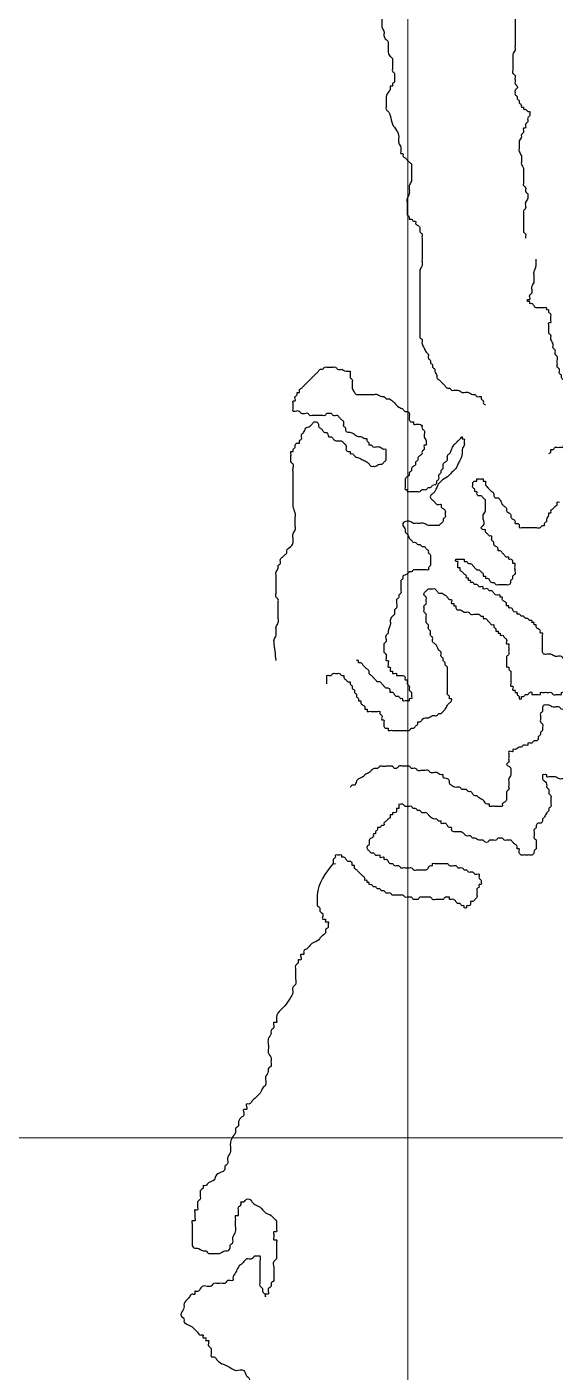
# Model space of a CAD drawing. Header units: metres. Extents: x -400 to 2000400, y -400 to 948520.
# Drawn here: x 1070377 to 1111444, y 181759 to 286464 of the extents above; entities that cross this region are included whole.
import ezdxf

# ---------------------------------------------------------------- set-up
doc = ezdxf.new("R2010")
doc.units = ezdxf.units.M
doc.header["$LTSCALE"] = 1600
doc.layers.add('1', color=7, linetype='Continuous', lineweight=25)
doc.layers.add('3', color=7, linetype='Continuous', lineweight=13)

msp = doc.modelspace()

# ---------------------------------------------------------------- linework, layer by layer
at = {"layer": '1'}
for points in [[(1098796, 293698), (1099125, 294027), (1098960, 293863), (1099125, 294192), (1099289, 294521), (1099453, 294849), (1099453, 295178), (1099618, 295343), (1099618, 295507), (1099782, 295507), (1099782, 295672), (1099947, 295672), (1100275, 295836), (1100440, 295836), (1100604, 295836), (1100768, 295836), (1100933, 295836), (1101097, 295836), (1101262, 295836), (1101262, 296000), (1101426, 296000), (1101590, 296165), (1101755, 296329), (1101919, 296329), (1101919, 296494), (1102083, 296494), (1102248, 296494), (1102412, 296494), (1102576, 296658), (1102741, 296658), (1102905, 296658), (1102905, 296494), (1103070, 296494), (1103070, 296329), (1103234, 296329), (1103234, 296165), (1103398, 296000), (1103563, 295836), (1103727, 295672), (1103891, 295507), (1104056, 295343), (1104220, 295178), (1104384, 295014), (1104549, 294849), (1104713, 294849), (1104713, 294685), (1105042, 294685), (1105206, 294521), (1105535, 294356), (1105699, 294356), (1105864, 294192), (1105864, 294027), (1106028, 294027), (1106193, 293863), (1106193, 293698), (1106357, 293534), (1106521, 293370), (1106521, 293205), (1106686, 292876), (1106686, 292712), (1106850, 292383), (1106850, 292219), (1107014, 292054), (1107179, 291725), (1107343, 291561), (1107343, 291396), (1107507, 291232), (1107507, 291068), (1107672, 290903), (1107672, 290739), (1107672, 290574), (1107836, 290410), (1107836, 290245), (1108001, 290081), (1108001, 289917), (1108001, 289752), (1108001, 289588), (1108001, 289423), (1108001, 289259), (1108001, 289094), (1108001, 288930), (1108165, 288601), (1108165, 288437), (1108165, 288108), (1108165, 287943), (1108329, 287615), (1108329, 287450), (1108329, 287286), (1108329, 286957), (1108329, 286628), (1108329, 286464)], [(1098796, 293698), (1097974, 292547), (1097974, 292383), (1097974, 292219), (1097974, 292054), (1097974, 291890), (1098139, 291561), (1098139, 291396), (1098139, 291232), (1098303, 290903), (1098467, 290903), (1098467, 290739), (1098467, 290574), (1098467, 290410), (1098467, 290245), (1098467, 289917), (1098467, 289752), (1098467, 289588), (1098467, 289259), (1098467, 289094), (1098467, 288766), (1098467, 288601), (1098467, 288437), (1098467, 288272), (1098467, 288108), (1098467, 287943), (1098303, 287779), (1098303, 287615), (1098139, 287450), (1097974, 287286), (1097974, 287121), (1097974, 286957), (1097974, 286628), (1097974, 286464), (1098139, 286135), (1098139, 285806), (1098303, 285477), (1098467, 285313), (1098467, 285148), (1098467, 284984), (1098467, 284819), (1098467, 284490), (1098632, 284162), (1098796, 283997), (1098796, 283833), (1098796, 283668), (1098796, 283504), (1098796, 283339), (1098796, 283175), (1098796, 283011), (1098960, 282846), (1098960, 282682), (1098960, 282517), (1098960, 282353), (1098960, 282188), (1098796, 282024), (1098796, 281860), (1098632, 281860), (1098632, 281695), (1098467, 281366), (1098303, 280873), (1098303, 280708), (1098303, 280544), (1098303, 280380), (1098303, 280215), (1098303, 280051), (1098467, 279886), (1098632, 279557), (1098796, 278900), (1099125, 278406), (1099289, 277913), (1099289, 277420), (1099453, 277091), (1099453, 276927), (1099453, 276762), (1099453, 276598), (1099618, 276598), (1099618, 276433), (1099782, 276269), (1099947, 276104), (1100111, 275940), (1100275, 275776), (1100275, 275611), (1100275, 275447), (1100275, 275282), (1100275, 275118), (1100275, 274789), (1100275, 274460), (1100111, 274131), (1100111, 273802), (1100111, 273638)], [(1108329, 286464), (1108329, 286299), (1108329, 286135), (1108329, 285970), (1108329, 285806), (1108329, 285641), (1108329, 285477), (1108329, 285313), (1108329, 284984), (1108329, 284819), (1108329, 284655), (1108165, 284326), (1108165, 284162), (1108165, 283997), (1108165, 283833), (1108165, 283504), (1108165, 283339), (1108165, 283175), (1108165, 282846), (1108329, 282682), (1108329, 282517), (1108329, 282353), (1108329, 282188), (1108329, 282024), (1108494, 281860), (1108494, 281695), (1108329, 281531), (1108329, 281366), (1108329, 281202), (1108494, 281037), (1108494, 280873), (1108658, 280708), (1108658, 280544), (1108822, 280380), (1108822, 280215), (1108987, 280215), (1108987, 280051), (1109151, 280051), (1109315, 279886), (1109480, 279886), (1109480, 279722), (1109480, 279557), (1109315, 279393), (1109315, 279229), (1109315, 279064), (1109151, 278900), (1109151, 278735), (1109151, 278571), (1108987, 278571), (1108987, 278406), (1108987, 278242), (1108822, 278078), (1108822, 277913), (1108658, 277584), (1108658, 277255), (1108658, 276762), (1108822, 276433), (1108822, 276104), (1108822, 275940), (1108822, 275776), (1108987, 275447), (1108987, 275282), (1108987, 275118), (1108987, 274953), (1108987, 274789), (1108987, 274625), (1108987, 274296), (1108987, 274131), (1109151, 273967), (1109151, 273802), (1109151, 273638), (1109315, 273474), (1109315, 273309), (1109315, 273145), (1109151, 272816), (1109151, 272487), (1109151, 272323), (1108987, 272158), (1108987, 271994), (1108987, 271829), (1108987, 271665), (1108987, 271500), (1108987, 271336), (1108987, 271172), (1108987, 271007), (1108987, 270843), (1108987, 270678), (1108987, 270514), (1109151, 270349), (1109151, 270185), (1109151, 270021)], [(1100111, 273638), (1100111, 273474), (1099947, 273145), (1099947, 272651), (1099947, 272487), (1099947, 272323), (1099947, 272158), (1099947, 271994), (1099947, 271829), (1100111, 271665), (1100111, 271500), (1100275, 271500), (1100440, 271336), (1100604, 271336), (1100604, 271172), (1100768, 271007), (1100933, 270843), (1100933, 270514), (1101097, 270349), (1101097, 270185), (1101097, 270021), (1101097, 269856), (1101097, 269692), (1101097, 269363), (1101097, 269198), (1101097, 269034), (1101097, 268870), (1101097, 268376), (1101097, 268212), (1101097, 267883), (1100933, 267554), (1100933, 267225), (1100933, 267061), (1100933, 266732), (1100933, 266568), (1100933, 266403), (1100933, 266239), (1100933, 265910), (1100933, 265745), (1100933, 265581), (1100933, 265252), (1100933, 264923), (1100933, 264759), (1100933, 264430), (1100933, 264101), (1100933, 263937), (1100933, 263608), (1100933, 263443), (1100933, 263115), (1100933, 262950), (1100933, 262786), (1100933, 262621), (1100933, 262457), (1100933, 262292), (1101097, 262128), (1101097, 261964), (1101097, 261799), (1101262, 261470), (1101426, 261141), (1101590, 260977), (1101590, 260648), (1101755, 260484), (1101755, 260319), (1101919, 260155), (1101919, 259990), (1102083, 259826), (1102083, 259661), (1102248, 259333), (1102248, 259168), (1102412, 259004), (1102576, 258839), (1102741, 258675), (1102905, 258510), (1103070, 258346), (1103234, 258346), (1103398, 258182), (1103563, 258182), (1103727, 258182), (1103891, 258182), (1104220, 258017), (1104384, 258017), (1104713, 258017), (1105042, 257853), (1105206, 257853), (1105371, 257688), (1105535, 257688), (1105699, 257688), (1105699, 257524), (1105864, 257359), (1105864, 257195), (1106028, 257031)], [(1110630, 264594), (1110302, 264594), (1110137, 264594), (1109973, 264594), (1109809, 264759), (1109644, 264923), (1109480, 264923), (1109480, 265088), (1109315, 265088), (1109315, 265252), (1109480, 265252), (1109480, 265417), (1109480, 265581), (1109644, 265745), (1109644, 266074), (1109644, 266239), (1109809, 266568), (1109809, 266896), (1109809, 267061), (1109809, 267390), (1109973, 267883), (1109973, 268212), (1109973, 268376)], [(1110959, 253249), (1111124, 253413), (1111124, 253578), (1111288, 253578), (1111452, 253742), (1111617, 253742), (1111781, 253742), (1111945, 253742), (1112110, 253742), (1112110, 253906), (1112274, 253906), (1112438, 253906), (1112603, 253906), (1112603, 253742), (1112767, 253742), (1112767, 253578), (1112932, 253578), (1113096, 253578), (1113260, 253578), (1113425, 253578), (1113589, 253742), (1113753, 253742), (1113918, 253742), (1114082, 253906), (1114246, 254071), (1114246, 254235), (1114411, 254400), (1114411, 254564), (1114411, 254729), (1114246, 254893), (1114246, 255057), (1114246, 255222), (1114082, 255386), (1114082, 255551), (1113918, 255551), (1113918, 255715), (1113753, 255715), (1113753, 255880), (1113589, 256044), (1113589, 256208), (1113425, 256373), (1113425, 256537), (1113260, 256866), (1113096, 257195), (1113096, 257359), (1112932, 257524), (1112932, 257688), (1112932, 257853), (1112767, 257853), (1112767, 258017), (1112767, 258182), (1112603, 258346), (1112438, 258675), (1112438, 258839), (1112274, 259004), (1112110, 259004), (1111945, 259168), (1111945, 259333), (1111781, 259497), (1111781, 259661), (1111781, 259826), (1111617, 259990), (1111617, 260155), (1111617, 260319), (1111617, 260484), (1111617, 260812), (1111452, 260977), (1111452, 261141), (1111452, 261306), (1111288, 261470), (1111288, 261635), (1111288, 261799), (1111124, 262128), (1111124, 262292), (1111124, 262457), (1110959, 262621), (1110959, 262786), (1110959, 262950), (1110959, 263115), (1110959, 263279), (1110959, 263443), (1111124, 263443), (1111124, 263608), (1111124, 263772), (1111124, 263937), (1111124, 264101), (1110959, 264266), (1110959, 264430), (1110795, 264430), (1110795, 264594), (1110630, 264594)], [(1095180, 253578), (1095344, 253413), (1095509, 253413), (1095509, 253249), (1095673, 253249), (1095837, 253084), (1096166, 252920), (1096495, 252755), (1096824, 252591), (1096988, 252427), (1097152, 252262), (1097317, 252262), (1097481, 252262), (1097810, 252427), (1097974, 252427), (1098139, 252591), (1098303, 252755), (1098303, 252920), (1098303, 253084), (1098303, 253249), (1098303, 253413), (1098303, 253578), (1098139, 253578), (1097810, 253742), (1097481, 253742), (1097317, 253742), (1097152, 253906), (1096988, 253906), (1096988, 254071), (1096824, 254235), (1096824, 254400), (1096659, 254400), (1096331, 254564), (1096166, 254564), (1095837, 254729), (1095509, 254893), (1095344, 254893), (1095180, 255057), (1095180, 255222), (1095016, 255386), (1095016, 255715), (1094851, 255880), (1094687, 256044), (1094522, 256208), (1094194, 256208), (1094029, 256373), (1093865, 256373), (1093701, 256373), (1093536, 256208), (1093372, 256208), (1093208, 256208), (1093043, 256208), (1092879, 256208), (1092714, 256208), (1092550, 256208), (1092386, 256208), (1092221, 256373), (1092057, 256373), (1091728, 256373), (1091564, 256537), (1091235, 256537), (1091071, 256537), (1091071, 256702), (1091071, 256866), (1091071, 257031), (1091071, 257195), (1091071, 257359), (1091235, 257359), (1091235, 257524), (1091235, 257688), (1091400, 257853), (1091400, 258017), (1091564, 258017), (1091564, 258182), (1091728, 258346), (1091893, 258510), (1092057, 258675), (1092386, 259004), (1092714, 259333), (1092879, 259497), (1093043, 259661), (1093208, 259826), (1093372, 259826), (1093536, 259990), (1093701, 259990), (1093865, 259990), (1094029, 259990), (1094194, 259990), (1094358, 259990), (1094522, 259826), (1094851, 259826)], [(1094851, 259826), (1095344, 259661), (1095509, 259661), (1095509, 259497), (1095509, 259333), (1095509, 259168), (1095673, 259004), (1095673, 258839), (1095673, 258675), (1095673, 258510), (1095673, 258346), (1095837, 258017), (1096002, 257853), (1096166, 257853), (1096495, 257853), (1096659, 257853), (1096824, 257853), (1096988, 257853), (1097152, 257853), (1097317, 257853), (1097645, 257853), (1097974, 257688), (1098139, 257688), (1098303, 257524), (1098467, 257524), (1098796, 257359), (1098960, 257195), (1099289, 256866), (1099618, 256702), (1099782, 256537), (1099947, 256537), (1100111, 256373), (1100111, 256208), (1100111, 256044), (1100111, 255880), (1100275, 255715), (1100440, 255715), (1100440, 255551), (1100768, 255551), (1101097, 255386), (1101097, 255222), (1101262, 255057), (1101262, 254729), (1101262, 254564), (1101426, 254235), (1101426, 254071), (1101426, 253906), (1101262, 253906), (1101262, 253742), (1101262, 253578), (1101097, 253413), (1101097, 253249), (1100933, 253084), (1100768, 252920), (1100768, 252755), (1100604, 252591), (1100604, 252427), (1100440, 252262), (1100275, 252098), (1100275, 251933), (1100111, 251769), (1100111, 251604), (1099947, 251440), (1099782, 251276), (1099782, 251111), (1099782, 250947), (1099782, 250782), (1099782, 250618), (1099782, 250453), (1099947, 250453), (1099947, 250289), (1100111, 250289), (1100440, 250289), (1100768, 250289), (1100933, 250289), (1101097, 250453), (1101262, 250453), (1101426, 250453), (1101590, 250618), (1101755, 250618), (1101919, 250782), (1102248, 250947), (1102248, 251111), (1102412, 251276), (1102412, 251604), (1102576, 251769), (1102576, 251933), (1102741, 252098), (1102741, 252262), (1102741, 252427), (1102905, 252591)], [(1089756, 237135), (1089591, 238614), (1089591, 238779), (1089756, 239108), (1089756, 239272), (1089756, 239437), (1089756, 239765), (1089920, 240094), (1089920, 240423), (1089920, 240752), (1089920, 241081), (1089920, 241245), (1089920, 241410), (1089920, 241739), (1089920, 241903), (1089756, 242068), (1089756, 242396), (1089756, 242561), (1089756, 242725), (1089756, 242890), (1089756, 243054), (1089756, 243219), (1089756, 243547), (1089756, 243712), (1089756, 244041), (1089920, 244370), (1089920, 244534), (1090085, 244698), (1090085, 245027), (1090249, 245192), (1090413, 245356), (1090578, 245521), (1090578, 245685), (1090906, 246014), (1091071, 246343), (1091071, 246672), (1091071, 247000), (1091235, 247329), (1091235, 247658), (1091235, 248151), (1091235, 248645), (1091071, 249138), (1091071, 249302), (1091071, 249631), (1091071, 249796), (1091071, 249960), (1091071, 250125), (1091071, 250453), (1091071, 250618), (1091071, 250782), (1091071, 251111), (1091071, 251440), (1091071, 251769), (1091071, 252098), (1091071, 252427), (1090906, 252591), (1090906, 252755), (1090906, 252920), (1090906, 253084), (1090906, 253249), (1090906, 253413), (1091071, 253413), (1091071, 253578), (1091235, 253742), (1091235, 253906), (1091400, 254071), (1091564, 254071), (1091564, 254235), (1091728, 254400), (1091728, 254564), (1091728, 254729), (1091893, 254893), (1092057, 255222), (1092386, 255386), (1092550, 255551), (1092714, 255715), (1092879, 255715), (1093043, 255551), (1093043, 255386), (1093208, 255222), (1093372, 255057), (1093536, 254893), (1093701, 254893), (1093865, 254564), (1094029, 254564), (1094194, 254400), (1094522, 254235), (1094851, 254235), (1095016, 254071), (1095180, 253906), (1095180, 253578)], [(1102905, 252591), (1103070, 252755), (1103070, 253084), (1103234, 253249), (1103398, 253578), (1103563, 253906), (1103727, 254071), (1103891, 254235), (1104056, 254400), (1104220, 254564), (1104220, 254400), (1104384, 254400), (1104384, 254235), (1104384, 253906), (1104220, 253578), (1104220, 253249), (1104056, 252755), (1103891, 252427), (1103727, 252098), (1103398, 251769), (1103070, 251440), (1102576, 251111), (1102248, 250618), (1102083, 250289), (1101919, 250125), (1101755, 249960), (1101755, 249796), (1101919, 249631), (1102083, 249467), (1102248, 249302), (1102412, 249302), (1102576, 249302), (1102576, 249138), (1102741, 248974), (1102905, 248809), (1102905, 248645), (1102905, 248480), (1102905, 248316), (1102741, 248151), (1102741, 247987), (1102576, 247823), (1102412, 247658), (1102248, 247658), (1102083, 247658), (1101919, 247658), (1101755, 247658), (1101590, 247658), (1101262, 247823), (1100933, 247823), (1100768, 247823), (1100604, 247823), (1100440, 247823), (1100111, 247987), (1099947, 247987), (1099618, 247823), (1099618, 247658), (1099782, 247329), (1099782, 247165), (1099947, 247000), (1100111, 246672), (1100275, 246507), (1100440, 246343), (1100604, 246343), (1100768, 246178), (1100933, 246178), (1101097, 246014), (1101262, 246014), (1101426, 245849), (1101590, 245685), (1101590, 245521), (1101755, 245356), (1101755, 245192), (1101755, 245027), (1101755, 244863), (1101755, 244698), (1101755, 244534), (1101590, 244370), (1101590, 244205), (1101426, 244205), (1101262, 244205), (1101097, 244205), (1100933, 244205), (1100768, 244205), (1100604, 244205), (1100440, 244205), (1100275, 244041), (1100111, 244041), (1099947, 243876), (1099618, 243712), (1099618, 243547), (1099453, 243383)], [(1108001, 245027), (1107836, 245027), (1107836, 245192), (1107672, 245192), (1107507, 245356), (1107343, 245521), (1107179, 245685), (1107014, 245685), (1107014, 245849), (1106850, 246014), (1106686, 246178), (1106686, 246343), (1106521, 246507), (1106521, 246672), (1106521, 246836), (1106357, 246836), (1106193, 247000), (1106028, 247165), (1106028, 247329), (1105864, 247329), (1105699, 247494), (1105864, 247658), (1105864, 248151), (1105864, 248480), (1106028, 248809), (1106028, 248974), (1106028, 249302), (1106028, 249467), (1106028, 249631), (1105864, 249796), (1105699, 249960), (1105535, 249960), (1105371, 250125), (1105371, 250289), (1105206, 250289), (1105206, 250453), (1105042, 250618), (1105042, 250782), (1105042, 250947), (1105206, 251111), (1105371, 251111), (1105371, 251276), (1105535, 251276), (1105699, 251276), (1105864, 251276), (1105864, 251111), (1106028, 251111), (1106028, 250947), (1106193, 250618), (1106357, 250453), (1106521, 250289), (1106686, 250125), (1106686, 249960), (1106850, 249796), (1107014, 249796), (1107179, 249631), (1107343, 249302), (1107507, 249138), (1107672, 248974), (1107672, 248809), (1107836, 248645), (1108001, 248480), (1108001, 248316), (1108165, 248151), (1108329, 247987), (1108329, 247823), (1108494, 247823), (1108658, 247658), (1108658, 247494), (1108822, 247494), (1108987, 247494), (1109151, 247494), (1109315, 247494), (1109480, 247494), (1109644, 247494), (1109973, 247494), (1110302, 247494), (1110466, 247658), (1110630, 247658), (1110630, 247823), (1110795, 247987), (1110795, 248151), (1110959, 248480), (1110959, 248645), (1111124, 248645), (1111124, 248809), (1111288, 248974), (1111452, 249138), (1111617, 249302), (1111617, 249467), (1111781, 249467)], [(1109644, 240094), (1109644, 240259), (1109480, 240259), (1109315, 240423), (1109151, 240423), (1108987, 240588), (1108822, 240588), (1108658, 240752), (1108494, 240752), (1108494, 240916), (1108329, 240916), (1108165, 241081), (1108001, 241245), (1107836, 241245), (1107836, 241410), (1107672, 241410), (1107672, 241574), (1107507, 241739), (1107343, 241903), (1107343, 242068), (1107179, 242068), (1107179, 242232), (1107014, 242232), (1106686, 242396), (1106521, 242561), (1106357, 242561), (1106193, 242725), (1106028, 242725), (1105864, 242725), (1105864, 242890), (1105699, 242890), (1105535, 242890), (1105371, 243054), (1105206, 243054), (1105042, 243219), (1104878, 243219), (1104878, 243383), (1104713, 243383), (1104713, 243547), (1104549, 243547), (1104549, 243712), (1104384, 243876), (1104220, 244041), (1104056, 244205), (1104056, 244370), (1103891, 244370), (1103891, 244534), (1103891, 244698), (1103891, 244863), (1103727, 244863), (1103727, 245027), (1103891, 245027), (1104056, 245027), (1104220, 245027), (1104384, 245027), (1104384, 244863), (1104549, 244863), (1104713, 244698), (1104878, 244698), (1105042, 244534), (1105206, 244370), (1105371, 244205), (1105535, 244205), (1105699, 244041), (1105864, 243876), (1105864, 243712), (1106028, 243712), (1106028, 243547), (1106193, 243547), (1106357, 243383), (1106521, 243219), (1106686, 243219), (1106850, 243054), (1107014, 243054), (1107179, 243054), (1107343, 243054), (1107507, 243054), (1107672, 243054), (1107836, 243054), (1108001, 243219), (1108001, 243383), (1108165, 243547), (1108165, 243712), (1108329, 243876), (1108329, 244205), (1108329, 244370), (1108329, 244534), (1108329, 244698), (1108165, 244698), (1108165, 244863), (1108001, 245027)], [(1099453, 243383), (1099453, 243219), (1099453, 243054), (1099453, 242890), (1099453, 242725), (1099453, 242561), (1099453, 242396), (1099289, 242232), (1099289, 242068), (1099125, 241903), (1099125, 241739), (1099125, 241574), (1099125, 241245), (1098960, 241081), (1098960, 240916), (1098960, 240752), (1098796, 240588), (1098632, 240259), (1098632, 239930), (1098467, 239437), (1098467, 239272), (1098303, 239108), (1098303, 238779), (1098303, 238614), (1098139, 238450), (1098139, 238286), (1098139, 238121), (1098139, 237957), (1098139, 237792), (1098303, 237628), (1098303, 237463), (1098303, 237299), (1098303, 237135), (1098467, 237135), (1098467, 236970), (1098467, 236806), (1098467, 236641), (1098632, 236641), (1098632, 236477), (1098632, 236312), (1098796, 236312), (1098796, 236148), (1098960, 236148), (1099125, 236148), (1099125, 235984), (1099289, 235984), (1099453, 235984), (1099618, 235984), (1099782, 235819), (1099782, 235655), (1099947, 235655), (1099947, 235490), (1099947, 235326), (1100111, 235161), (1100111, 234997), (1100111, 234833), (1100275, 234668), (1100275, 234504), (1100275, 234339), (1100275, 234175), (1100111, 234175), (1100111, 234010), (1099947, 234010), (1099782, 234010), (1099618, 234010), (1099618, 234175), (1099453, 234175), (1099289, 234339), (1099125, 234339), (1098960, 234504), (1098796, 234668), (1098632, 234668), (1098632, 234833), (1098467, 234997), (1098303, 234997), (1098139, 235161), (1097974, 235326), (1097810, 235490), (1097645, 235490), (1097481, 235655), (1097317, 235819), (1097152, 235984), (1096988, 236148), (1096988, 236312), (1096824, 236477), (1096659, 236641), (1096495, 236806), (1096331, 236970), (1096166, 236970), (1096166, 237135), (1096002, 237135)], [(1103070, 236148), (1103070, 236312), (1103070, 236477), (1103070, 236641), (1102905, 236806), (1102905, 236970), (1102741, 237135), (1102741, 237299), (1102576, 237463), (1102576, 237628), (1102576, 237792), (1102412, 237957), (1102248, 238286), (1102083, 238450), (1101919, 238614), (1101919, 238779), (1101919, 238943), (1101755, 239108), (1101755, 239272), (1101755, 239437), (1101590, 239601), (1101590, 239765), (1101590, 239930), (1101426, 240094), (1101426, 240259), (1101426, 240423), (1101426, 240588), (1101426, 240752), (1101262, 240916), (1101262, 241081), (1101262, 241245), (1101262, 241410), (1101426, 241574), (1101426, 241739), (1101426, 241903), (1101426, 242068), (1101262, 242232), (1101262, 242396), (1101426, 242561), (1101590, 242725), (1101755, 242725), (1102083, 242725), (1102248, 242561), (1102412, 242396), (1102576, 242396), (1102905, 242232), (1103070, 242068), (1103234, 241903), (1103398, 241903), (1103398, 241739), (1103398, 241574), (1103563, 241574), (1103563, 241410), (1103727, 241410), (1103727, 241245), (1103891, 241081), (1104056, 241081), (1104384, 240916), (1104549, 240916), (1104713, 240916), (1104878, 240752), (1105206, 240752), (1105371, 240752), (1105535, 240752), (1105699, 240588), (1105864, 240588), (1105864, 240423), (1106028, 240423), (1106193, 240259), (1106357, 240094), (1106521, 239930), (1106686, 239930), (1106686, 239765), (1106850, 239601), (1106850, 239437), (1107014, 239437), (1107014, 239272), (1107179, 239272), (1107179, 239108), (1107343, 239108), (1107507, 238943), (1107672, 238779), (1107672, 238614), (1107672, 238450), (1107836, 238450), (1107836, 238286), (1107836, 238121), (1107836, 237957), (1107836, 237792), (1107836, 237628), (1107672, 237463)], [(1107672, 237463), (1107672, 237135), (1107672, 236970), (1107672, 236806), (1107672, 236641), (1107836, 236641), (1107836, 236477), (1108001, 236312), (1108001, 236148), (1108001, 235984), (1108001, 235819), (1108001, 235655), (1108001, 235490), (1108001, 235326), (1108001, 235161), (1108165, 235161), (1108165, 234997), (1108165, 234833), (1108329, 234833), (1108329, 234668), (1108494, 234668), (1108494, 234504), (1108658, 234339), (1108658, 234175), (1108822, 234175), (1108822, 234339), (1108987, 234339), (1109151, 234504), (1109315, 234504), (1109480, 234668), (1109644, 234668), (1109644, 234504), (1109809, 234504), (1109973, 234504), (1110137, 234504), (1110302, 234504), (1110302, 234668), (1110466, 234668), (1110630, 234668), (1110795, 234668), (1110959, 234668), (1111124, 234668), (1111288, 234504), (1111617, 234504), (1111781, 234504), (1111945, 234504), (1111945, 234668), (1112110, 234668), (1112274, 234833), (1112274, 234997), (1112274, 235161), (1112438, 235161), (1112438, 235326), (1112438, 235490), (1112438, 235655), (1112438, 235819), (1112603, 235984), (1112603, 236148), (1112603, 236312), (1112603, 236477), (1112603, 236641), (1112603, 236806), (1112438, 236970), (1112274, 237135), (1112274, 237299), (1112110, 237299), (1111945, 237463), (1111617, 237463), (1111452, 237463), (1111124, 237628), (1110959, 237628), (1110795, 237628), (1110630, 237628), (1110466, 237792), (1110466, 237957), (1110466, 238121), (1110466, 238286), (1110466, 238450), (1110466, 238614), (1110466, 238779), (1110466, 238943), (1110466, 239108), (1110466, 239272), (1110302, 239272), (1110302, 239437), (1110137, 239601), (1109973, 239765), (1109973, 239930), (1109809, 239930), (1109809, 240094), (1109644, 240094)], [(1121314, 236148), (1121150, 236312), (1120986, 236312), (1120657, 236477), (1120492, 236477), (1120328, 236641), (1120164, 236641), (1119999, 236641), (1119835, 236641), (1119671, 236641), (1119671, 236477), (1119506, 236477), (1119342, 236312), (1119177, 236148), (1119177, 235984), (1119013, 235984), (1119013, 235819), (1118849, 235819), (1118684, 235655), (1118520, 235655), (1118356, 235655), (1118191, 235490), (1118027, 235490), (1117863, 235490), (1117698, 235490), (1117534, 235490), (1117369, 235326), (1117205, 235161), (1117041, 234997), (1116876, 234833), (1116712, 234668), (1116548, 234504), (1116383, 234339), (1116219, 234339), (1116055, 234175), (1115890, 234010), (1115726, 234010), (1115561, 233846), (1115561, 233682), (1115397, 233682), (1115233, 233517), (1115068, 233517), (1115068, 233353), (1114904, 233353), (1114740, 233188), (1114575, 233188), (1114411, 233024), (1114246, 233024), (1114082, 233188), (1113918, 233188), (1113753, 233188), (1113589, 233188), (1113425, 233188), (1113260, 233188), (1113096, 233188), (1112932, 233353), (1112767, 233353), (1112438, 233353), (1112274, 233353), (1112110, 233353), (1111945, 233353), (1111781, 233517), (1111452, 233517), (1111288, 233517), (1110959, 233682), (1110795, 233682), (1110630, 233682), (1110466, 233517), (1110466, 233353), (1110466, 233188), (1110302, 233024), (1110302, 232859), (1110302, 232695), (1110302, 232531), (1110302, 232366), (1110466, 232202), (1110466, 231873), (1110466, 231708), (1110302, 231544), (1110302, 231380), (1110137, 231215), (1110137, 231051), (1109973, 230886), (1109809, 230886), (1109644, 230722), (1109480, 230722), (1109315, 230722), (1109315, 230557), (1109151, 230557), (1108987, 230557), (1108822, 230393)], [(1093701, 235326), (1093701, 235655), (1093701, 235819), (1093701, 235984), (1093865, 235984), (1094029, 235984), (1094194, 236148), (1094358, 236148), (1094522, 236148), (1094687, 236148), (1094851, 235984), (1095016, 235984), (1095016, 235819), (1095180, 235655), (1095344, 235490), (1095509, 235490), (1095509, 235326), (1095673, 235161), (1095673, 234997), (1095837, 234833), (1095837, 234668), (1096002, 234504), (1096002, 234339), (1096166, 234175), (1096166, 234010), (1096331, 234010), (1096331, 233846), (1096495, 233682), (1096659, 233517), (1096659, 233353), (1096824, 233353), (1096824, 233188), (1096988, 233188), (1097152, 233188), (1097317, 233188), (1097481, 233188), (1097645, 233188), (1097810, 233188), (1097810, 233024), (1097974, 232859), (1097974, 232695), (1097974, 232531), (1098139, 232531), (1098139, 232366), (1098139, 232202), (1098139, 232037), (1098303, 231873), (1098467, 231873), (1098467, 231708), (1098632, 231708), (1098796, 231708), (1098960, 231708), (1099125, 231708), (1099289, 231708), (1099453, 231708), (1099618, 231708), (1099782, 231708), (1099947, 231708), (1100111, 231708), (1100275, 231873), (1100440, 231873), (1100604, 232037), (1100768, 232202), (1100768, 232366), (1100933, 232366), (1101097, 232531), (1101426, 232695), (1101590, 232695), (1101919, 232859), (1102083, 232859), (1102248, 232859), (1102412, 233024), (1102576, 233024), (1102741, 233188), (1102905, 233353), (1103070, 233682), (1103234, 233846), (1103398, 234010), (1103398, 234175), (1103234, 234175), (1103234, 234339), (1103070, 234504), (1103070, 234668), (1103070, 234833), (1103070, 234997), (1103070, 235326), (1103070, 235490), (1103070, 235655), (1103070, 235819), (1103070, 235984), (1103070, 236148)], [(1108822, 230393), (1108658, 230393), (1108329, 230229), (1108165, 230229), (1108165, 230064), (1108001, 230064), (1107836, 230064), (1107836, 229900), (1107836, 229735), (1107836, 229571), (1107836, 229406), (1107836, 229242), (1107672, 229078), (1107836, 228913), (1108001, 228749), (1108001, 228584), (1108001, 228420), (1108001, 228255), (1107836, 227927), (1107836, 227762), (1107836, 227598), (1107836, 227433), (1107836, 227269), (1107836, 227104), (1107672, 226940), (1107672, 226776), (1107672, 226611), (1107672, 226447), (1107672, 226282), (1107507, 226118), (1107343, 225953), (1107343, 225789), (1107179, 225789), (1107014, 225789), (1106850, 225789), (1106521, 225789), (1106357, 225789), (1106357, 225953), (1106193, 225953), (1105864, 226282), (1105535, 226447), (1105371, 226611), (1105206, 226611), (1105042, 226776), (1104878, 226940), (1104713, 226940), (1104549, 227104), (1104220, 227104), (1104056, 227269), (1103727, 227269), (1103398, 227433), (1103234, 227598), (1103234, 227762), (1103070, 227927), (1102741, 228091), (1102741, 228255), (1102576, 228255), (1102248, 228420), (1102083, 228420), (1101755, 228420), (1101590, 228584), (1101262, 228584), (1101097, 228584), (1100768, 228584), (1100604, 228749), (1100440, 228749), (1100275, 228749), (1100111, 228913), (1099947, 228913), (1099782, 228913), (1099618, 228913), (1099289, 228913), (1099125, 228749), (1098960, 228749), (1098796, 228913), (1098632, 228913), (1098467, 228913), (1098303, 228913), (1097974, 228913), (1097810, 228913), (1097645, 228749), (1097481, 228749), (1097152, 228584), (1096988, 228420), (1096659, 228255), (1096495, 228091), (1096166, 227927), (1096002, 227762), (1095837, 227433), (1095673, 227433), (1095509, 227269)], [(1123287, 228091), (1123122, 228091), (1123122, 227927), (1123122, 227762), (1123122, 227598), (1123122, 227433), (1123122, 227269), (1123122, 227104), (1122958, 227104), (1122958, 226940), (1122794, 226940), (1122629, 226940), (1122465, 226940), (1122300, 226776), (1122136, 226776), (1121972, 226776), (1121807, 226776), (1121479, 226776), (1121314, 226776), (1121150, 226776), (1120821, 226776), (1120657, 226776), (1120492, 226940), (1120328, 226940), (1120164, 227104), (1119999, 227104), (1119671, 227269), (1119342, 227433), (1119013, 227598), (1118849, 227598), (1118849, 227762), (1118684, 227762), (1118520, 227762), (1118191, 227927), (1118027, 227927), (1117698, 228091), (1117369, 228255), (1117205, 228420), (1117041, 228584), (1117041, 228749), (1116876, 228913), (1116712, 228913), (1116383, 229078), (1116219, 229078), (1116055, 229078), (1116055, 228913), (1116055, 228749), (1116055, 228584), (1116055, 228420), (1116055, 228255), (1115890, 228091), (1115890, 227927), (1115890, 227762), (1115726, 227762), (1115561, 227598), (1115233, 227598), (1114904, 227598), (1114740, 227598), (1114575, 227598), (1114411, 227598), (1114246, 227598), (1114082, 227598), (1113918, 227598), (1113753, 227598), (1113425, 227598), (1113260, 227598), (1113096, 227598), (1112932, 227598), (1112767, 227598), (1112603, 227598), (1112438, 227598), (1112438, 227762), (1112274, 227762), (1112110, 227927), (1111945, 227927), (1111781, 227927), (1111452, 228091), (1111124, 228091), (1110959, 228091), (1110795, 228091), (1110795, 228255), (1110630, 228255), (1110466, 228255), (1110466, 228091), (1110466, 227927), (1110630, 227762), (1110795, 227433), (1110795, 227269), (1110959, 227104), (1110959, 226940), (1110959, 226776)], [(1110959, 226776), (1111124, 226611), (1111124, 226447), (1111124, 226282), (1111124, 226118), (1111124, 225953), (1111124, 225789), (1110959, 225625), (1110959, 225460), (1110795, 225296), (1110630, 224967), (1110466, 224802), (1110466, 224638), (1110302, 224474), (1110137, 224474), (1109973, 224309), (1109973, 224145), (1109809, 223980), (1109809, 223816), (1109809, 223651), (1109809, 223487), (1109809, 223323), (1109973, 223158), (1109973, 222994), (1109973, 222829), (1109973, 222665), (1109973, 222500), (1109809, 222336), (1109809, 222171), (1109644, 222007), (1109480, 222007), (1109315, 222007), (1109151, 222007), (1108987, 222007), (1108822, 222007), (1108658, 222171), (1108658, 222336), (1108658, 222500), (1108494, 222500), (1108494, 222665), (1108329, 222829), (1108165, 222994), (1108001, 223158), (1107836, 223158), (1107672, 223158), (1107507, 223158), (1107343, 223323), (1107179, 223323), (1107014, 223323), (1106850, 223158), (1106686, 223158), (1106521, 223158), (1106357, 223158), (1106193, 222994), (1106028, 222994), (1105864, 223158), (1105535, 223158), (1105206, 223323), (1105042, 223323), (1104878, 223487), (1104713, 223487), (1104549, 223487), (1104384, 223651), (1104056, 223816), (1103891, 223816), (1103398, 223980), (1103398, 224145), (1103234, 224145), (1103070, 224309), (1102905, 224474), (1102576, 224474), (1102576, 224638), (1102412, 224638), (1102248, 224802), (1102083, 224802), (1101755, 224967), (1101590, 225131), (1101426, 225296), (1101262, 225296), (1101097, 225296), (1100933, 225460), (1100768, 225460), (1100604, 225625), (1100440, 225625), (1100275, 225789), (1100111, 225789), (1099947, 225789), (1099782, 225789), (1099618, 225953), (1099453, 225953), (1099289, 225953)], [(1099289, 225953), (1099289, 225789), (1099289, 225625), (1099125, 225625), (1099125, 225460), (1098960, 225296), (1098796, 225296), (1098796, 225131), (1098632, 225131), (1098632, 224967), (1098467, 224802), (1098303, 224638), (1098139, 224474), (1098139, 224309), (1097974, 224309), (1097810, 224145), (1097645, 224145), (1097645, 223980), (1097481, 223816), (1097481, 223651), (1097317, 223651), (1097317, 223487), (1097152, 223323), (1096988, 223158), (1096988, 222994), (1096988, 222829), (1096824, 222665), (1096824, 222500), (1096988, 222336), (1097152, 222171), (1097317, 222171), (1097481, 222007), (1097645, 222007), (1097810, 222007), (1097810, 221843), (1097974, 221843), (1098139, 221843), (1098139, 221678), (1098303, 221678), (1098467, 221514), (1098632, 221349), (1098796, 221349), (1098960, 221185), (1099125, 221185), (1099289, 221185), (1099453, 221020), (1099618, 221020), (1099782, 221020), (1099947, 221020), (1100111, 221020), (1100275, 221020), (1100440, 220856), (1100768, 220856), (1100933, 220856), (1101097, 220856), (1101262, 220856), (1101426, 220856), (1101590, 221020), (1101755, 221185), (1101919, 221185), (1101919, 221349), (1102083, 221349), (1102248, 221349), (1102412, 221349), (1102576, 221349), (1102905, 221349), (1103070, 221349), (1103234, 221185), (1103563, 221185), (1103727, 221185), (1103891, 221020), (1104056, 221020), (1104220, 221020), (1104384, 220856), (1104549, 220856), (1104713, 220692), (1104878, 220692), (1105042, 220692), (1105206, 220527), (1105371, 220527), (1105535, 220527), (1105535, 220363), (1105535, 220198), (1105699, 220034), (1105699, 219869), (1105699, 219705), (1105535, 219705), (1105535, 219541), (1105371, 219376), (1105371, 219212), (1105371, 219047)], [(1105371, 219047), (1105371, 218883), (1105371, 218718), (1105206, 218554), (1105042, 218390), (1104878, 218390), (1104878, 218225), (1104713, 218061), (1104549, 218061), (1104549, 217896), (1104384, 217896), (1104384, 218061), (1104220, 218061), (1104056, 218225), (1103891, 218225), (1103727, 218390), (1103563, 218554), (1103398, 218554), (1103234, 218554), (1103234, 218718), (1103070, 218718), (1102905, 218718), (1102741, 218554), (1102576, 218554), (1102412, 218554), (1102248, 218554), (1101919, 218554), (1101755, 218718), (1101590, 218718), (1101426, 218718), (1101262, 218718), (1101097, 218718), (1100933, 218718), (1100768, 218554), (1100604, 218554), (1100440, 218554), (1100275, 218718), (1100111, 218718), (1099947, 218718), (1099782, 218718), (1099618, 218883), (1099453, 218883), (1099289, 218883), (1099125, 218883), (1098960, 218883), (1098796, 218883), (1098632, 219047), (1098467, 219047), (1098303, 219047), (1098139, 219212), (1097974, 219212), (1097810, 219376), (1097645, 219376), (1097481, 219541), (1097317, 219541), (1097152, 219705), (1096988, 219705), (1096988, 219869), (1096824, 219869), (1096824, 220034), (1096659, 220034), (1096659, 220198), (1096495, 220363), (1096331, 220527), (1096166, 220692), (1096002, 220856), (1095837, 221020), (1095837, 221185), (1095673, 221185), (1095673, 221349), (1095509, 221514), (1095344, 221514), (1095180, 221678), (1095016, 221843), (1094851, 221843), (1094851, 222007), (1094687, 222007), (1094522, 222007), (1094358, 222007), (1094358, 221843), (1094194, 221678), (1094194, 221514), (1094194, 221349), (1094358, 221349)], [(1094194, 221349), (1092951, 218915), (1092951, 218703), (1092951, 218492), (1092951, 218280), (1092951, 218069), (1093162, 217857), (1093162, 217646), (1093373, 217434), (1093373, 217223), (1093373, 217011), (1093585, 217011), (1093585, 216800), (1093796, 216800), (1093796, 216588), (1093796, 216377), (1093585, 216165), (1093585, 215953), (1093373, 215742), (1093162, 215530), (1092951, 215319), (1092528, 215107), (1092316, 214896), (1092105, 214684), (1091893, 214473), (1091893, 214261), (1091682, 214261), (1091682, 214050), (1091682, 213838), (1091470, 213838), (1091470, 213626), (1091259, 213415), (1091259, 213203), (1091259, 212992), (1091259, 212569), (1091259, 212357), (1091259, 211934), (1091047, 211723), (1091047, 211300), (1090836, 210876), (1090413, 210242), (1089990, 209819), (1089779, 209184), (1089779, 208973), (1089567, 208973), (1089567, 208761), (1089567, 208549), (1089356, 208338), (1089356, 208126), (1089144, 207703), (1089144, 207280), (1089144, 206857), (1089144, 206646), (1089356, 206223), (1089356, 206011), (1089356, 205799), (1089356, 205588), (1089144, 205376), (1089144, 205165), (1088933, 204742), (1088933, 204530), (1088933, 204107), (1088721, 203896), (1088510, 203472), (1088298, 203261), (1088087, 203049), (1087875, 202838), (1087664, 202626), (1087453, 202626), (1087453, 202415), (1087453, 202203), (1087241, 202203), (1087241, 201780), (1087030, 201569), (1086818, 201145), (1086818, 200934), (1086607, 200722), (1086607, 200511), (1086395, 200088), (1086184, 199453), (1086184, 198819), (1085972, 198395), (1085972, 197972), (1085761, 197761), (1085761, 197549), (1085549, 197338), (1085126, 197126), (1084915, 196703), (1084492, 196492), (1084281, 196280), (1084069, 196280)], [(1084069, 196280), (1084069, 196068), (1083858, 195857), (1083858, 195645), (1083858, 195434), (1083858, 195222), (1083646, 195011), (1083646, 194799), (1083646, 194588), (1083646, 194376), (1083435, 194376), (1083435, 194165), (1083435, 193742), (1083435, 193530), (1083223, 193530), (1083223, 193318), (1083223, 193107), (1083223, 192895), (1083223, 192684), (1083223, 192472), (1083223, 192261), (1083223, 192049), (1083223, 191838), (1083223, 191626), (1083435, 191415), (1083646, 191415), (1084069, 191203), (1084281, 191203), (1084492, 190991), (1084704, 190991), (1084915, 190991), (1085126, 190991), (1085338, 190991), (1085761, 191203), (1085972, 191203), (1086184, 191415), (1086184, 191626), (1086395, 191838), (1086395, 192049), (1086395, 192261), (1086607, 192684), (1086607, 193107), (1086607, 193530), (1086607, 193742), (1086607, 193953), (1086818, 193953), (1086818, 194165), (1086818, 194376), (1086818, 194588), (1087030, 194799), (1087030, 195011), (1087241, 195011), (1087453, 195222), (1087664, 195222), (1087875, 195011), (1088087, 194799), (1088510, 194588), (1088933, 194165), (1089356, 193953), (1089567, 193742), (1089779, 193530), (1089779, 193318), (1089779, 193107), (1089779, 192895), (1089779, 192684), (1089567, 192684), (1089567, 192472), (1089567, 192261), (1089567, 192049), (1089779, 192049), (1089779, 191838), (1089779, 191626), (1089779, 191415), (1089779, 190991), (1089779, 190780), (1089779, 190568), (1089567, 190357), (1089567, 189934), (1089567, 189722), (1089567, 189511), (1089567, 189299), (1089567, 189088), (1089567, 188876), (1089356, 188665), (1089356, 188453), (1089144, 188241), (1089144, 188030), (1089144, 187818), (1088933, 187818), (1088933, 187607), (1088933, 187818)], [(1088933, 187818), (1088721, 188030), (1088721, 188241), (1088510, 188453), (1088510, 188665), (1088510, 188876), (1088510, 189299), (1088510, 189722), (1088510, 190145), (1088510, 190357), (1088510, 190780), (1088298, 190780), (1088087, 190780), (1087875, 190568), (1087453, 190568), (1087241, 190357), (1087030, 190145), (1086818, 189934), (1086607, 189511), (1086395, 189088), (1086395, 188876), (1086184, 188876), (1085972, 188876), (1085761, 188665), (1085549, 188665), (1085338, 188665), (1085126, 188665), (1084915, 188665), (1084704, 188453), (1084281, 188453), (1084069, 188453), (1083858, 188241), (1083646, 188030), (1083435, 188030), (1083435, 187818), (1083223, 187818), (1083012, 187607), (1082800, 187395), (1082589, 186972), (1082589, 186761), (1082377, 186338), (1082377, 186126), (1082589, 185914), (1082589, 185703), (1082800, 185491), (1083223, 185280), (1083435, 185068), (1083646, 184857), (1083858, 184645), (1084069, 184645), (1084069, 184434), (1084281, 184434), (1084281, 184222), (1084492, 184222), (1084492, 184011), (1084492, 183799), (1084704, 183587), (1084704, 183376), (1084704, 183164), (1084704, 182953), (1084915, 182953), (1085126, 182741), (1085338, 182530), (1085761, 182318), (1086184, 182107), (1086607, 181895), (1087241, 181895), (1087453, 181472), (1087664, 181261), (1087664, 181049), (1087664, 180837), (1087664, 180626), (1087664, 180414), (1087664, 180203), (1087875, 179991), (1088087, 179780), (1088298, 179568), (1088721, 179357), (1089144, 179145), (1089567, 178934), (1089779, 178722), (1089990, 178722), (1089990, 178510), (1090202, 178510), (1090202, 178299), (1090413, 178087), (1090624, 177876), (1091047, 177664), (1091259, 177453), (1091470, 177241), (1091470, 177030)]]:
    msp.add_spline(points, degree=3, dxfattribs=at)
at = {"layer": '3'}
for p, q in [((1100000, 600000), (1100000, 0)), ((900000, 200000), (1600000, 200000))]:
    msp.add_line(p, q, dxfattribs=at)

doc.saveas('drawing.dxf')
